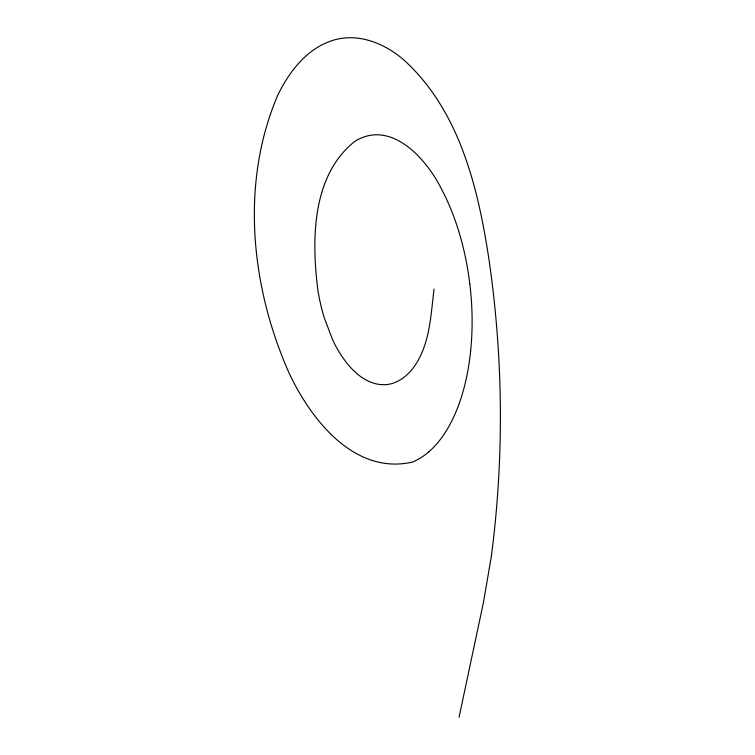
<?xml version="1.0" encoding="UTF-8"?>
<svg xmlns="http://www.w3.org/2000/svg" width="755" height="755" viewBox="0 0 755 755"><rect width="100%" height="100%" fill="white"/><g stroke="black" fill="none" stroke-linecap="round" stroke-linejoin="round"><path stroke-width="1.13" d="M434.068 289.071C430.963 313.372 430.208 339.467 417.647 361.249A103.746 55.728 83.2 0 1 409.55 372.253L405.879 375.773A111.325 59.89 83 0 1 399.914 380.095L395.771 382.209A103.831 55.823 83.2 0 1 384.861 384.701L380.275 384.54A111.145 59.702 83 0 1 373.206 383.04L368.516 381.218A103.935 55.927 83.2 0 1 357.002 373.697L352.491 369.488A110.976 59.532 83 0 1 345.903 361.9L341.76 356.162A104.011 56.002 83.2 0 1 332.502 339.523L324.235 317.638A118.12 62.995 83 0 1 318.034 291.307C311.485 241.043 311.315 175.717 354.963 141.251C391.826 118.677 427.547 160.202 442.119 190.251A168.61 89.798 83.8 0 1 469.78 283.786M459.059 717.25L483.398 602.679L491.25 556.992A949.422 823.79 82.5 0 0 488.74 258.002C477.877 186.881 459.163 110.004 403.727 59.862C384.861 43.497 358.436 32.616 333.512 40.166C307.162 48.093 289.193 71.536 277.689 95.366C240.194 183.191 250.802 286.466 288.769 372.328C310.362 418.902 354.038 475.357 412.409 462.098A168.525 89.77 83.8 0 0 428.972 451.688M469.827 283.955A168.601 89.788 83.8 0 1 470.658 350.726M429.01 451.632A168.62 89.807 83.8 0 0 456.718 410.059A168.61 89.798 83.8 0 0 465.514 382.011A168.601 89.788 83.8 0 0 470.658 350.83"/></g></svg>
